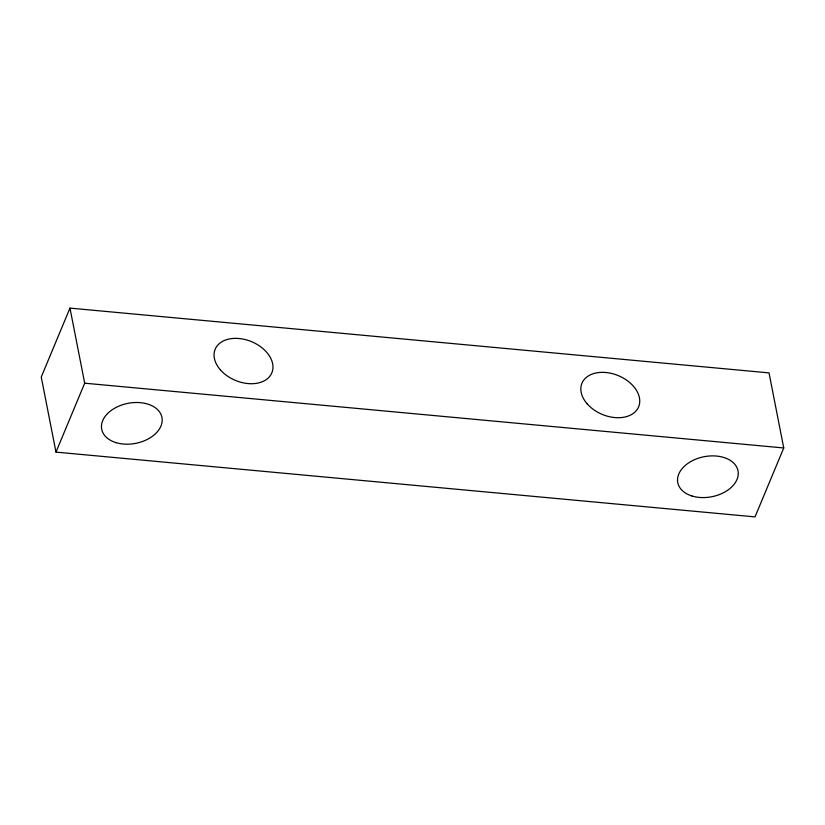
<?xml version="1.0" encoding="UTF-8"?>
<svg xmlns="http://www.w3.org/2000/svg" width="825" height="825" viewBox="0 0 825 825"><rect width="100%" height="100%" fill="white"/><g stroke="black" fill="none" stroke-linecap="round" stroke-linejoin="round"><path stroke-width="1.24" d="M69.97 308.107L41.25 377.035L55.976 452.11L755.03 516.893L783.75 447.965L769.024 372.89L69.97 308.107L84.697 383.192L55.976 452.11M84.697 383.192L783.75 447.965M115.974 442.623A30.69 20.378 -11.1 0 0 162.195 420.606A30.69 20.378 -11.1 0 0 117.325 406.818A30.69 20.378 -11.1 0 0 115.974 442.623M692.041 496.011A30.69 20.378 -11.1 0 0 738.262 473.983A30.69 20.378 -11.1 0 0 693.392 460.206A30.69 20.378 -11.1 0 0 692.041 496.011M220.492 369.971A30.69 20.986 22.6 0 0 270.94 374.643A30.69 20.986 22.6 0 0 239.085 338.518A30.69 20.986 22.6 0 0 220.492 369.971M587.276 403.961A30.69 20.986 22.6 0 0 637.725 408.633A30.69 20.986 22.6 0 0 605.87 372.508A30.69 20.986 22.6 0 0 587.276 403.961"/></g></svg>
